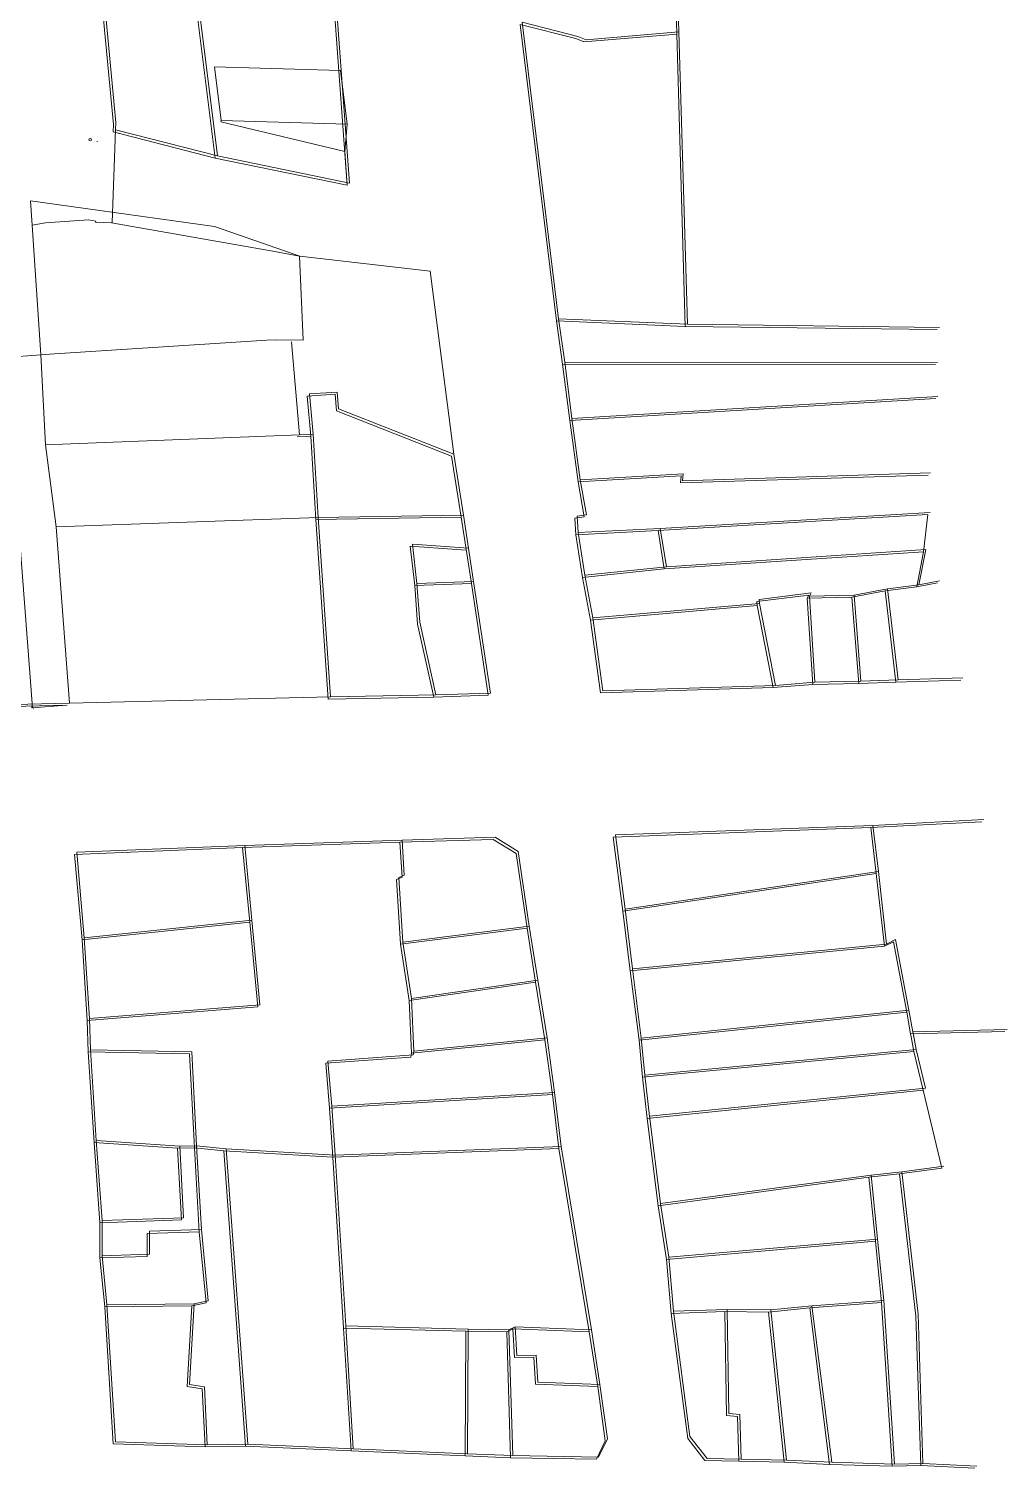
# Model space of a CAD drawing. Header units: millimetres. Extents: x 1956 to 626126, y 2654 to 1331070.
# Drawn here: x 625916.1 to 626060.7, y 1329707.9 to 1329920.4 of the extents above; entities that cross this region are included whole.
import ezdxf

# ---------------------------------------------------------------- set-up
doc = ezdxf.new("R2010")
doc.units = ezdxf.units.MM

# ---------------------------------------------------------------- blocks, each defined once
blk = doc.blocks.new('_ARCHTICK')
at = {"color": 0, "linetype": 'ByBlock', "const_width": 0.15}
blk.add_lwpolyline([(-0.5, -0.5), (0.5, 0.5)], dxfattribs=at)

msp = doc.modelspace()

# ---------------------------------------------------------------- linework, layer by layer
at = {"color": 1, "lineweight": 0}
for p, q in [((626011.82, 1329919.64), (626011.21, 1329940.61)), ((626012.14, 1329919.95), (626011.54, 1329940.92)), ((625963.11, 1329897.31), (625960.43, 1329933.93)), ((625963.44, 1329897.62), (625960.76, 1329934.23)), ((625943.62, 1329901.33), (625939.86, 1329931.45)), ((625943.94, 1329901.64), (625940.19, 1329931.75)), ((625926.94, 1329927.59), (625928.91, 1329906.57)), ((625926.61, 1329927.29), (625928.59, 1329906.26)), ((625994.36, 1329877.6), (625988.99, 1329921.38)), ((625988.99, 1329921.38), (625997.22, 1329919.29)), ((625988.66, 1329921.07), (625996.89, 1329918.99)), ((625994.03, 1329877.29), (625988.66, 1329921.07)), ((625997.22, 1329919.29), (625998.43, 1329918.78)), ((625998.1, 1329918.48), (626011.82, 1329919.64)), ((625998.43, 1329918.78), (626012.14, 1329919.95)), ((626011.82, 1329919.64), (626013.08, 1329876.47)), ((626012.14, 1329919.95), (626013.41, 1329876.78)), ((625996.89, 1329918.99), (625998.1, 1329918.48)), ((625928.59, 1329906.26), (625928.53, 1329905.2)), ((625928.91, 1329906.57), (625928.86, 1329905.5)), ((625928.4, 1329891.79), (625928.86, 1329905.5)), ((625928.53, 1329905.2), (625943.62, 1329901.33)), ((625928.86, 1329905.5), (625943.94, 1329901.64)), ((625943.62, 1329901.33), (625963.11, 1329897.31)), ((625943.94, 1329901.64), (625963.44, 1329897.62)), ((625956.11, 1329886.85), (625975.37, 1329884.61)), ((625975.37, 1329884.61), (625978.87, 1329857.59)), ((626013.08, 1329876.47), (625994.03, 1329877.29)), ((625994.95, 1329870.89), (625994.03, 1329877.29)), ((625995.28, 1329871.2), (625994.36, 1329877.6)), ((626013.41, 1329876.78), (625994.36, 1329877.6)), ((626013.41, 1329876.78), (626050.63, 1329876.31)), ((626013.08, 1329876.47), (626050.3, 1329876)), ((625917.85, 1329872.25), (625918.55, 1329858.99)), ((625956.07, 1329860.45), (625954.9, 1329874.17)), ((626050.04, 1329870.82), (625994.95, 1329870.89)), ((625996.01, 1329862.56), (625994.95, 1329870.89)), ((625996.34, 1329862.87), (625995.28, 1329871.2)), ((626050.37, 1329871.13), (625995.28, 1329871.2)), ((625957.22, 1329866.18), (625961.33, 1329866.44)), ((625957.22, 1329866.18), (625957.77, 1329860.24)), ((625957.55, 1329866.49), (625961.66, 1329866.74)), ((625957.55, 1329866.49), (625958.1, 1329860.55)), ((625961.33, 1329866.44), (625961.53, 1329864)), ((625961.66, 1329866.74), (625961.86, 1329864.3)), ((626050.42, 1329866.1), (625996.34, 1329862.87)), ((625961.53, 1329864), (625978.54, 1329857.29)), ((625961.86, 1329864.3), (625978.87, 1329857.59)), ((626050.09, 1329865.8), (625996.01, 1329862.56)), ((625996.01, 1329862.56), (625997.23, 1329853.52)), ((625996.34, 1329862.87), (625997.56, 1329853.83)), ((625918.55, 1329858.99), (625956.07, 1329860.45)), ((625957.77, 1329860.24), (625955.74, 1329860.14)), ((625958.1, 1329860.55), (625956.07, 1329860.45)), ((625958.48, 1329847.95), (625957.77, 1329860.24)), ((625958.81, 1329848.26), (625958.1, 1329860.55)), ((625920.12, 1329846.85), (625918.55, 1329858.99)), ((625978.87, 1329857.59), (625980.29, 1329848.61)), ((625978.54, 1329857.29), (625979.96, 1329848.3)), ((625997.23, 1329853.52), (626012.46, 1329854.38)), ((625997.23, 1329853.52), (625998.14, 1329848.34)), ((625997.56, 1329853.83), (626012.79, 1329854.69)), ((625997.56, 1329853.83), (625998.47, 1329848.65)), ((626012.36, 1329853.37), (626048.97, 1329854.52)), ((626012.46, 1329854.38), (626012.36, 1329853.37)), ((626012.69, 1329853.67), (626049.3, 1329854.83)), ((626012.79, 1329854.69), (626012.69, 1329853.67)), ((626049.25, 1329848.99), (626009.39, 1329846.61)), ((625920.12, 1329846.85), (625958.81, 1329848.26)), ((625920.12, 1329846.85), (625922.09, 1329820.85)), ((625979.96, 1329848.3), (625958.48, 1329847.95)), ((625958.48, 1329847.95), (625960.31, 1329821.44)), ((625980.29, 1329848.61), (625958.81, 1329848.26)), ((625958.81, 1329848.26), (625960.64, 1329821.75)), ((625981.48, 1329838.5), (625979.96, 1329848.3)), ((625981.81, 1329838.8), (625980.29, 1329848.61)), ((625998.14, 1329848.34), (625996.77, 1329848.14)), ((625996.77, 1329848.14), (625996.92, 1329845.7)), ((625998.47, 1329848.65), (625997.1, 1329848.45)), ((625997.1, 1329848.45), (625997.25, 1329846.01)), ((626048.92, 1329848.68), (626009.06, 1329846.31)), ((626048.31, 1329843.2), (626048.92, 1329848.68)), ((625996.92, 1329845.7), (626009.06, 1329846.31)), ((625997.89, 1329839.41), (625996.92, 1329845.7)), ((625997.25, 1329846.01), (626009.39, 1329846.61)), ((625998.22, 1329839.71), (625997.25, 1329846.01)), ((626009.06, 1329846.31), (626009.97, 1329840.67)), ((626009.39, 1329846.61), (626010.3, 1329840.98)), ((625973.11, 1329838.2), (625972.45, 1329843.99)), ((625972.45, 1329843.99), (625980.72, 1329843.4)), ((625972.78, 1329844.29), (625981.05, 1329843.7)), ((625973.43, 1329838.5), (625972.78, 1329844.29)), ((626009.97, 1329840.67), (626048.31, 1329843.2)), ((626010.3, 1329840.98), (626048.64, 1329843.5)), ((626047.29, 1329838.02), (626048.31, 1329843.2)), ((626047.62, 1329838.32), (626048.64, 1329843.5)), ((626009.97, 1329840.67), (625997.89, 1329839.41)), ((626010.3, 1329840.98), (625998.22, 1329839.71)), ((625973.11, 1329838.2), (625981.48, 1329838.5)), ((625973.43, 1329838.5), (625981.81, 1329838.8)), ((625973.84, 1329832.81), (625973.43, 1329838.5)), ((625983.97, 1329821.99), (625981.48, 1329838.5)), ((625984.3, 1329822.3), (625981.81, 1329838.8)), ((625997.89, 1329839.41), (625999.1, 1329833.11)), ((625998.22, 1329839.71), (625999.43, 1329833.41)), ((626047.62, 1329838.32), (626042.95, 1329837.72)), ((626050.34, 1329838.58), (626047.29, 1329838.02)), ((626050.67, 1329838.88), (626047.62, 1329838.32)), ((625973.51, 1329832.51), (625973.11, 1329838.2)), ((626031.35, 1329836.8), (626023.68, 1329835.84)), ((626031.68, 1329837.11), (626024.01, 1329836.15)), ((626024.01, 1329836.15), (626024.06, 1329835.54)), ((626031.1, 1329836.35), (626031.35, 1329836.8)), ((626037.7, 1329836.5), (626031.1, 1329836.35)), ((626031.1, 1329836.35), (626031.91, 1329823.6)), ((626031.42, 1329836.65), (626031.68, 1329837.11)), ((626038.03, 1329836.8), (626031.42, 1329836.65)), ((626031.42, 1329836.65), (626032.23, 1329823.91)), ((626042.62, 1329837.41), (626037.7, 1329836.5)), ((626037.7, 1329836.5), (626038.71, 1329823.75)), ((626042.95, 1329837.72), (626038.03, 1329836.8)), ((626038.03, 1329836.8), (626039.04, 1329824.06)), ((626047.29, 1329838.02), (626042.62, 1329837.41)), ((626042.62, 1329837.41), (626044.19, 1329823.95)), ((626042.95, 1329837.72), (626044.52, 1329824.26)), ((625999.1, 1329833.11), (626023.73, 1329835.23)), ((625999.43, 1329833.41), (626024.06, 1329835.54)), ((626023.68, 1329835.84), (626023.73, 1329835.23)), ((626023.73, 1329835.23), (626026.07, 1329823.15)), ((626024.06, 1329835.54), (626026.4, 1329823.45)), ((625975.9, 1329821.74), (625973.51, 1329832.51)), ((625976.22, 1329822.05), (625973.84, 1329832.81)), ((625999.1, 1329833.11), (626000.57, 1329822.34)), ((625999.43, 1329833.41), (626000.9, 1329822.65)), ((626000.9, 1329822.65), (626026.4, 1329823.45)), ((626026.07, 1329823.15), (626031.91, 1329823.6)), ((626026.4, 1329823.45), (626032.23, 1329823.91)), ((626031.91, 1329823.6), (626038.71, 1329823.75)), ((626032.23, 1329823.91), (626039.04, 1329824.06)), ((626038.71, 1329823.75), (626044.19, 1329823.95)), ((626039.04, 1329824.06), (626044.52, 1329824.26)), ((626044.19, 1329823.95), (626053.79, 1329824.25)), ((626044.52, 1329824.26), (626054.12, 1329824.56)), ((625922.09, 1329820.85), (625960.64, 1329821.75)), ((625960.31, 1329821.44), (625975.9, 1329821.74)), ((625960.64, 1329821.75), (625976.22, 1329822.05)), ((625975.9, 1329821.74), (625983.97, 1329821.99)), ((625976.22, 1329822.05), (625984.3, 1329822.3)), ((626000.57, 1329822.34), (626026.07, 1329823.15)), ((625911.41, 1329820.29), (625921.76, 1329820.54)), ((625911.73, 1329820.6), (625922.09, 1329820.85)), ((626002.45, 1329801.06), (626040.48, 1329802.47)), ((626002.78, 1329801.37), (626040.81, 1329802.78)), ((626040.48, 1329802.47), (626056.89, 1329803.33)), ((626040.48, 1329802.47), (626041.29, 1329795.67)), ((626040.81, 1329802.78), (626057.21, 1329803.63)), ((626040.81, 1329802.78), (626041.62, 1329795.97)), ((625947.66, 1329799.51), (625970.92, 1329800.31)), ((625947.99, 1329799.81), (625971.24, 1329800.62)), ((625970.92, 1329800.31), (625984.68, 1329800.71)), ((625970.92, 1329800.31), (625971.22, 1329795.13)), ((625971.24, 1329800.62), (625985.01, 1329801.02)), ((625971.24, 1329800.62), (625971.55, 1329795.44)), ((625984.68, 1329800.71), (625988.08, 1329798.63)), ((625985.01, 1329801.02), (625988.41, 1329798.94)), ((626003.87, 1329790.09), (626002.45, 1329801.06)), ((626004.2, 1329790.4), (626002.78, 1329801.37)), ((625922.83, 1329798.5), (625947.66, 1329799.51)), ((625923.94, 1329785.86), (625922.83, 1329798.5)), ((625923.16, 1329798.81), (625947.99, 1329799.81)), ((625924.27, 1329786.16), (625923.16, 1329798.81)), ((625947.66, 1329799.51), (625948.72, 1329788.49)), ((625947.99, 1329799.81), (625949.05, 1329788.79)), ((625988.08, 1329798.63), (625989.7, 1329787.61)), ((625988.41, 1329798.94), (625990.03, 1329787.91)), ((626041.62, 1329795.97), (626004.2, 1329790.4)), ((626042.84, 1329785.26), (626041.62, 1329795.97)), ((625971.22, 1329795.13), (625970.41, 1329794.78)), ((625970.41, 1329794.78), (625971.01, 1329785.23)), ((625971.55, 1329795.44), (625970.74, 1329795.08)), ((625970.74, 1329795.08), (625971.34, 1329785.53)), ((626041.29, 1329795.67), (626003.87, 1329790.09)), ((626042.51, 1329784.95), (626041.29, 1329795.67)), ((626003.87, 1329790.09), (626004.93, 1329781.31)), ((626004.2, 1329790.4), (626005.26, 1329781.61)), ((625948.72, 1329788.49), (625923.94, 1329785.86)), ((625949.05, 1329788.79), (625924.27, 1329786.16)), ((625949.89, 1329775.99), (625948.72, 1329788.49)), ((625950.22, 1329776.3), (625949.05, 1329788.79)), ((625971.01, 1329785.23), (625989.7, 1329787.61)), ((625971.34, 1329785.53), (625990.03, 1329787.91)), ((625989.7, 1329787.61), (625990.97, 1329779.64)), ((625990.03, 1329787.91), (625991.3, 1329779.94)), ((625923.94, 1329785.86), (625924.7, 1329773.97)), ((625924.27, 1329786.16), (625925.03, 1329774.28)), ((625972.28, 1329776.9), (625971.01, 1329785.23)), ((625972.61, 1329777.21), (625971.34, 1329785.53)), ((626005.26, 1329781.61), (626042.84, 1329785.26)), ((626043.83, 1329785.61), (626042.51, 1329784.95)), ((626044.16, 1329785.92), (626042.84, 1329785.26)), ((626045.81, 1329775.2), (626043.83, 1329785.61)), ((626046.14, 1329775.5), (626044.16, 1329785.92)), ((626004.93, 1329781.31), (626042.51, 1329784.95)), ((626004.93, 1329781.31), (626006.25, 1329771.05)), ((626005.26, 1329781.61), (626006.58, 1329771.35)), ((625990.97, 1329779.64), (625972.28, 1329776.9)), ((625991.3, 1329779.94), (625972.61, 1329777.21)), ((625990.97, 1329779.64), (625992.34, 1329771.1)), ((625991.3, 1329779.94), (625992.67, 1329771.41)), ((625972.28, 1329776.9), (625972.64, 1329769.13)), ((625972.61, 1329777.21), (625972.96, 1329769.44)), ((625924.7, 1329773.97), (625949.89, 1329775.99)), ((625925.03, 1329774.28), (625950.22, 1329776.3)), ((626006.25, 1329771.05), (626045.81, 1329775.2)), ((626006.58, 1329771.35), (626046.14, 1329775.5)), ((626046.37, 1329772), (626045.81, 1329775.2)), ((626046.7, 1329772.3), (626046.14, 1329775.5)), ((625924.7, 1329773.97), (625924.85, 1329769.35)), ((625925.03, 1329774.28), (625925.18, 1329769.66)), ((626060.33, 1329772.35), (626046.37, 1329772)), ((626060.66, 1329772.65), (626046.7, 1329772.3)), ((625992.34, 1329771.1), (625972.64, 1329769.13)), ((625992.67, 1329771.41), (625972.96, 1329769.44)), ((625993.45, 1329763.03), (625992.34, 1329771.1)), ((625993.78, 1329763.33), (625992.67, 1329771.41)), ((626006.76, 1329765.61), (626006.25, 1329771.05)), ((626007.09, 1329765.92), (626006.58, 1329771.35)), ((626046.37, 1329772), (626046.47, 1329771.54)), ((626046.47, 1329771.54), (626046.88, 1329769.41)), ((626046.7, 1329772.3), (626046.8, 1329771.85)), ((626046.8, 1329771.85), (626047.2, 1329769.71)), ((625924.85, 1329769.35), (625939.83, 1329769.04)), ((625924.85, 1329769.35), (625925.71, 1329755.94)), ((625925.18, 1329769.66), (625926.04, 1329756.25)), ((625925.18, 1329769.66), (625940.16, 1329769.35)), ((625939.83, 1329769.04), (625940.54, 1329755.18)), ((625940.16, 1329769.35), (625940.87, 1329755.48)), ((625972.53, 1329768.57), (625959.94, 1329767.66)), ((625972.86, 1329768.88), (625960.27, 1329767.97)), ((625972.64, 1329769.13), (625972.53, 1329768.57)), ((625972.96, 1329769.44), (625972.86, 1329768.88)), ((626046.88, 1329769.41), (626006.76, 1329765.61)), ((626047.2, 1329769.71), (626007.09, 1329765.92)), ((626046.88, 1329769.41), (626048.25, 1329763.67)), ((626047.2, 1329769.71), (626048.57, 1329763.97)), ((625959.94, 1329767.66), (625960.5, 1329761.01)), ((625960.27, 1329767.97), (625960.83, 1329761.31)), ((626007.47, 1329759.52), (626006.76, 1329765.61)), ((626007.8, 1329759.83), (626007.09, 1329765.92)), ((626048.57, 1329763.97), (626007.8, 1329759.83)), ((625960.5, 1329761.01), (625993.45, 1329763.03)), ((625960.83, 1329761.31), (625993.78, 1329763.33)), ((625993.45, 1329763.03), (625994.42, 1329755.06)), ((625993.78, 1329763.33), (625994.75, 1329755.36)), ((626048.25, 1329763.67), (626007.47, 1329759.52)), ((626048.25, 1329763.67), (626050.99, 1329752.14)), ((625960.5, 1329761.01), (625961, 1329753.8)), ((625960.83, 1329761.31), (625961.33, 1329754.1)), ((626007.8, 1329759.83), (626009.42, 1329746.93)), ((626007.47, 1329759.52), (626009.09, 1329746.62)), ((625926.57, 1329744.11), (625925.71, 1329755.94)), ((625925.71, 1329755.94), (625938.05, 1329755.13)), ((625926.04, 1329756.25), (625938.38, 1329755.43)), ((625926.9, 1329744.42), (625926.04, 1329756.25)), ((625940.87, 1329755.48), (625938.38, 1329755.43)), ((625938.38, 1329755.43), (625938.94, 1329744.82)), ((625945.24, 1329755.02), (625940.87, 1329755.48)), ((625940.87, 1329755.48), (625941.58, 1329743.09)), ((625961.33, 1329754.1), (625994.75, 1329755.36)), ((625994.75, 1329755.36), (625999.21, 1329728.29)), ((625940.54, 1329755.18), (625938.05, 1329755.13)), ((625938.05, 1329755.13), (625938.61, 1329744.51)), ((625940.54, 1329755.18), (625941.25, 1329742.78)), ((625944.91, 1329754.72), (625940.54, 1329755.18)), ((625948.1, 1329711.09), (625944.91, 1329754.72)), ((625944.91, 1329754.72), (625961, 1329753.8)), ((625945.24, 1329755.02), (625961.33, 1329754.1)), ((625948.43, 1329711.4), (625945.24, 1329755.02)), ((625961, 1329753.8), (625994.42, 1329755.06)), ((625961, 1329753.8), (625962.57, 1329728.56)), ((625961.33, 1329754.1), (625962.9, 1329728.86)), ((625994.42, 1329755.06), (625998.88, 1329727.99)), ((626009.42, 1329746.93), (626040.55, 1329751.13)), ((626040.22, 1329750.82), (626044.74, 1329751.33)), ((626040.55, 1329751.13), (626045.07, 1329751.64)), ((626040.55, 1329751.13), (626041.51, 1329741.68)), ((626050.99, 1329752.14), (626044.74, 1329751.33)), ((626044.74, 1329751.33), (626047.17, 1329730.31)), ((626051.31, 1329752.45), (626045.07, 1329751.64)), ((626045.07, 1329751.64), (626047.5, 1329730.61)), ((626009.09, 1329746.62), (626040.22, 1329750.82)), ((626040.22, 1329750.82), (626041.18, 1329741.38)), ((626010.64, 1329739), (626009.42, 1329746.93)), ((625938.94, 1329744.82), (625926.9, 1329744.42)), ((626010.31, 1329738.7), (626009.09, 1329746.62)), ((625938.61, 1329744.51), (625926.57, 1329744.11)), ((625926.57, 1329744.11), (625926.57, 1329738.93)), ((625926.9, 1329744.42), (625926.9, 1329739.24)), ((625933.58, 1329742.53), (625941.25, 1329742.78)), ((625933.91, 1329742.84), (625941.58, 1329743.09)), ((625933.91, 1329739.44), (625933.91, 1329742.84)), ((625941.25, 1329742.78), (625942.26, 1329732.27)), ((625941.58, 1329743.09), (625942.59, 1329732.58)), ((625933.58, 1329739.13), (625933.58, 1329742.53)), ((626041.18, 1329741.38), (626010.31, 1329738.7)), ((626041.51, 1329741.68), (626010.64, 1329739)), ((626041.18, 1329741.38), (626042.1, 1329732.34)), ((626041.51, 1329741.68), (626042.42, 1329732.64)), ((625926.57, 1329738.93), (625933.58, 1329739.13)), ((625926.57, 1329738.93), (625927.28, 1329731.67)), ((625926.9, 1329739.24), (625933.91, 1329739.44)), ((625926.9, 1329739.24), (625927.61, 1329731.97)), ((626010.31, 1329738.7), (626011.02, 1329730.72)), ((626010.64, 1329739), (626011.35, 1329731.03)), ((625927.61, 1329731.97), (625940.51, 1329732.12)), ((625927.61, 1329731.97), (625928.88, 1329711.76)), ((625940.51, 1329732.12), (625939.8, 1329720.24)), ((625942.26, 1329732.27), (625940.18, 1329731.82)), ((625942.59, 1329732.58), (625940.51, 1329732.12)), ((626042.1, 1329732.34), (626031.48, 1329731.53)), ((626042.42, 1329732.64), (626031.81, 1329731.83)), ((626043.66, 1329708.16), (626042.1, 1329732.34)), ((626043.99, 1329708.47), (626042.42, 1329732.64)), ((625927.28, 1329731.67), (625940.18, 1329731.82)), ((625927.28, 1329731.67), (625928.55, 1329711.46)), ((625940.18, 1329731.82), (625939.47, 1329719.93)), ((626018.94, 1329730.98), (626011.02, 1329730.72)), ((626011.02, 1329730.72), (626013.45, 1329712.24)), ((626019.27, 1329731.28), (626011.35, 1329731.03)), ((626011.35, 1329731.03), (626013.78, 1329712.54)), ((626025.39, 1329730.92), (626018.94, 1329730.98)), ((626018.94, 1329730.98), (626019.19, 1329715.64)), ((626019.27, 1329731.28), (626019.52, 1329715.94)), ((626025.72, 1329731.23), (626019.27, 1329731.28)), ((626025.39, 1329730.92), (626031.48, 1329731.53)), ((626027.72, 1329708.73), (626025.39, 1329730.92)), ((626025.72, 1329731.23), (626031.81, 1329731.83)), ((626028.05, 1329709.03), (626025.72, 1329731.23)), ((626031.48, 1329731.53), (626034.42, 1329708.42)), ((626031.81, 1329731.83), (626034.75, 1329708.73)), ((626047.17, 1329730.31), (626047.88, 1329708.26)), ((626047.5, 1329730.61), (626048.21, 1329708.57)), ((625962.57, 1329728.56), (625980.65, 1329728.09)), ((625963.69, 1329710.43), (625962.57, 1329728.56)), ((625964.02, 1329710.73), (625962.9, 1329728.86)), ((625962.9, 1329728.86), (625980.98, 1329728.4)), ((625980.65, 1329728.09), (625980.55, 1329709.66)), ((625980.65, 1329728.09), (625986.69, 1329727.99)), ((625980.98, 1329728.4), (625980.88, 1329709.96)), ((625980.98, 1329728.4), (625987.02, 1329728.3)), ((625986.69, 1329727.99), (625987.61, 1329728.45)), ((625986.69, 1329727.99), (625987.25, 1329709.4)), ((625987.02, 1329728.3), (625987.94, 1329728.75)), ((625987.02, 1329728.3), (625987.58, 1329709.71)), ((625987.61, 1329728.45), (625987.86, 1329724.18)), ((625987.61, 1329728.45), (625998.88, 1329727.99)), ((625987.94, 1329728.75), (625999.21, 1329728.29)), ((625987.94, 1329728.75), (625988.19, 1329724.49)), ((626000.15, 1329719.91), (625998.88, 1329727.99)), ((626000.48, 1329720.22), (625999.21, 1329728.29)), ((625987.86, 1329724.18), (625990.7, 1329724.23)), ((625988.19, 1329724.49), (625991.03, 1329724.54)), ((625990.7, 1329724.23), (625990.96, 1329720.27)), ((625991.03, 1329724.54), (625991.29, 1329720.57)), ((625939.47, 1329719.93), (625941.7, 1329719.58)), ((625939.8, 1329720.24), (625942.03, 1329719.88)), ((625941.7, 1329719.58), (625942.11, 1329710.99)), ((625942.03, 1329719.88), (625942.44, 1329711.3)), ((625990.96, 1329720.27), (626000.15, 1329719.91)), ((625991.29, 1329720.57), (626000.48, 1329720.22)), ((626000.15, 1329719.91), (626001.26, 1329711.89)), ((626000.48, 1329720.22), (626001.59, 1329712.19)), ((626019.19, 1329715.64), (626020.82, 1329715.49)), ((626019.52, 1329715.94), (626021.14, 1329715.79)), ((626020.82, 1329715.49), (626021.02, 1329708.88)), ((626021.14, 1329715.79), (626021.35, 1329709.19)), ((625928.55, 1329711.46), (625942.11, 1329710.99)), ((625928.88, 1329711.76), (625942.44, 1329711.3)), ((625942.11, 1329710.99), (625948.1, 1329711.09)), ((625942.44, 1329711.3), (625948.43, 1329711.4)), ((625948.1, 1329711.09), (625963.69, 1329710.43)), ((625948.43, 1329711.4), (625964.02, 1329710.73)), ((625980.88, 1329709.96), (625964.02, 1329710.73)), ((626001.26, 1329711.89), (625999.94, 1329709.2)), ((626001.59, 1329712.19), (626000.27, 1329709.5)), ((626013.45, 1329712.24), (626015.99, 1329708.99)), ((626013.78, 1329712.54), (626016.32, 1329709.29)), ((625980.55, 1329709.66), (625963.69, 1329710.43)), ((625987.25, 1329709.4), (625980.55, 1329709.66)), ((625987.58, 1329709.71), (625980.88, 1329709.96)), ((625999.94, 1329709.2), (625987.25, 1329709.4)), ((626000.27, 1329709.5), (625987.58, 1329709.71)), ((626015.99, 1329708.99), (626021.02, 1329708.88)), ((626016.32, 1329709.29), (626021.35, 1329709.19)), ((626021.02, 1329708.88), (626027.72, 1329708.73)), ((626021.35, 1329709.19), (626028.05, 1329709.03)), ((626034.42, 1329708.42), (626027.72, 1329708.73)), ((626034.75, 1329708.73), (626028.05, 1329709.03)), ((626034.75, 1329708.73), (626043.99, 1329708.47)), ((626034.42, 1329708.42), (626043.66, 1329708.16)), ((626047.88, 1329708.26), (626043.66, 1329708.16)), ((626048.21, 1329708.57), (626043.99, 1329708.47)), ((626047.88, 1329708.26), (626055.85, 1329707.86)), ((626048.21, 1329708.57), (626056.18, 1329708.16))]:
    msp.add_line(p, q, dxfattribs=at)
at = {"color": 1, "lineweight": 0, "ltscale": 0.5}
for p, q in [((625944.49, 1329906.85), (625943.5, 1329914.79)), ((625943.5, 1329914.79), (625962.11, 1329914.26)), ((625962.11, 1329914.26), (625963.1, 1329906.32)), ((625944.47, 1329906.69), (625944.49, 1329906.85)), ((625944.47, 1329906.69), (625944.49, 1329906.85)), ((625962.76, 1329902.3), (625944.47, 1329906.69)), ((625962.76, 1329902.3), (625944.47, 1329906.69)), ((625944.49, 1329906.85), (625963.1, 1329906.32)), ((625963.1, 1329906.32), (625962.76, 1329902.3)), ((625963.1, 1329906.32), (625962.76, 1329902.3)), ((625926.14, 1329903.79), (625926.2, 1329903.78)), ((625963.11, 1329897.31), (625962.76, 1329902.3)), ((625916.55, 1329891.43), (625916.34, 1329895)), ((625916.34, 1329895), (625943.51, 1329891.22)), ((625916.55, 1329891.42), (625918.52, 1329891.78)), ((625917.85, 1329872.26), (625916.55, 1329891.43)), ((625917.86, 1329872.26), (625916.55, 1329891.42)), ((625918.52, 1329891.78), (625924.9, 1329892.2)), ((625924.9, 1329892.2), (625925.97, 1329892.02)), ((625925.97, 1329892.02), (625925.94, 1329891.87)), ((625925.94, 1329891.87), (625928.3, 1329891.74)), ((625928.3, 1329891.74), (625952.15, 1329887.56)), ((625943.51, 1329891.22), (625956.11, 1329886.85)), ((625952.15, 1329887.56), (625956.08, 1329886.85)), ((625956.08, 1329886.85), (625956.61, 1329874.44)), ((625951.25, 1329874.42), (625919.85, 1329872.4)), ((625952.52, 1329874.47), (625951.25, 1329874.42)), ((625956.61, 1329874.44), (625952.52, 1329874.47)), ((625917.85, 1329872.26), (625912.57, 1329871.86)), ((625919.85, 1329872.4), (625917.86, 1329872.26)), ((625916.61, 1329820.15), (625914.7, 1329845.36)), ((625921.76, 1329820.54), (625916.48, 1329820.14))]:
    msp.add_line(p, q, dxfattribs=at)
for centre, radius in [((625925.14, 1329904.04), 0.18), ((625926.19, 1329903.79), 0.00257)]:
    msp.add_circle(centre, radius, dxfattribs=at)

# ---------------------------------------------------------------- block references
at = {"color": 1, "lineweight": 0, "ltscale": 0.5, "xscale": 0.5, "yscale": 0.5, "zscale": 0.5, "rotation": 274.3229341548565}
msp.add_blockref('_ARCHTICK', (625916.61, 1329820.15), dxfattribs=at)

doc.saveas('drawing.dxf')
